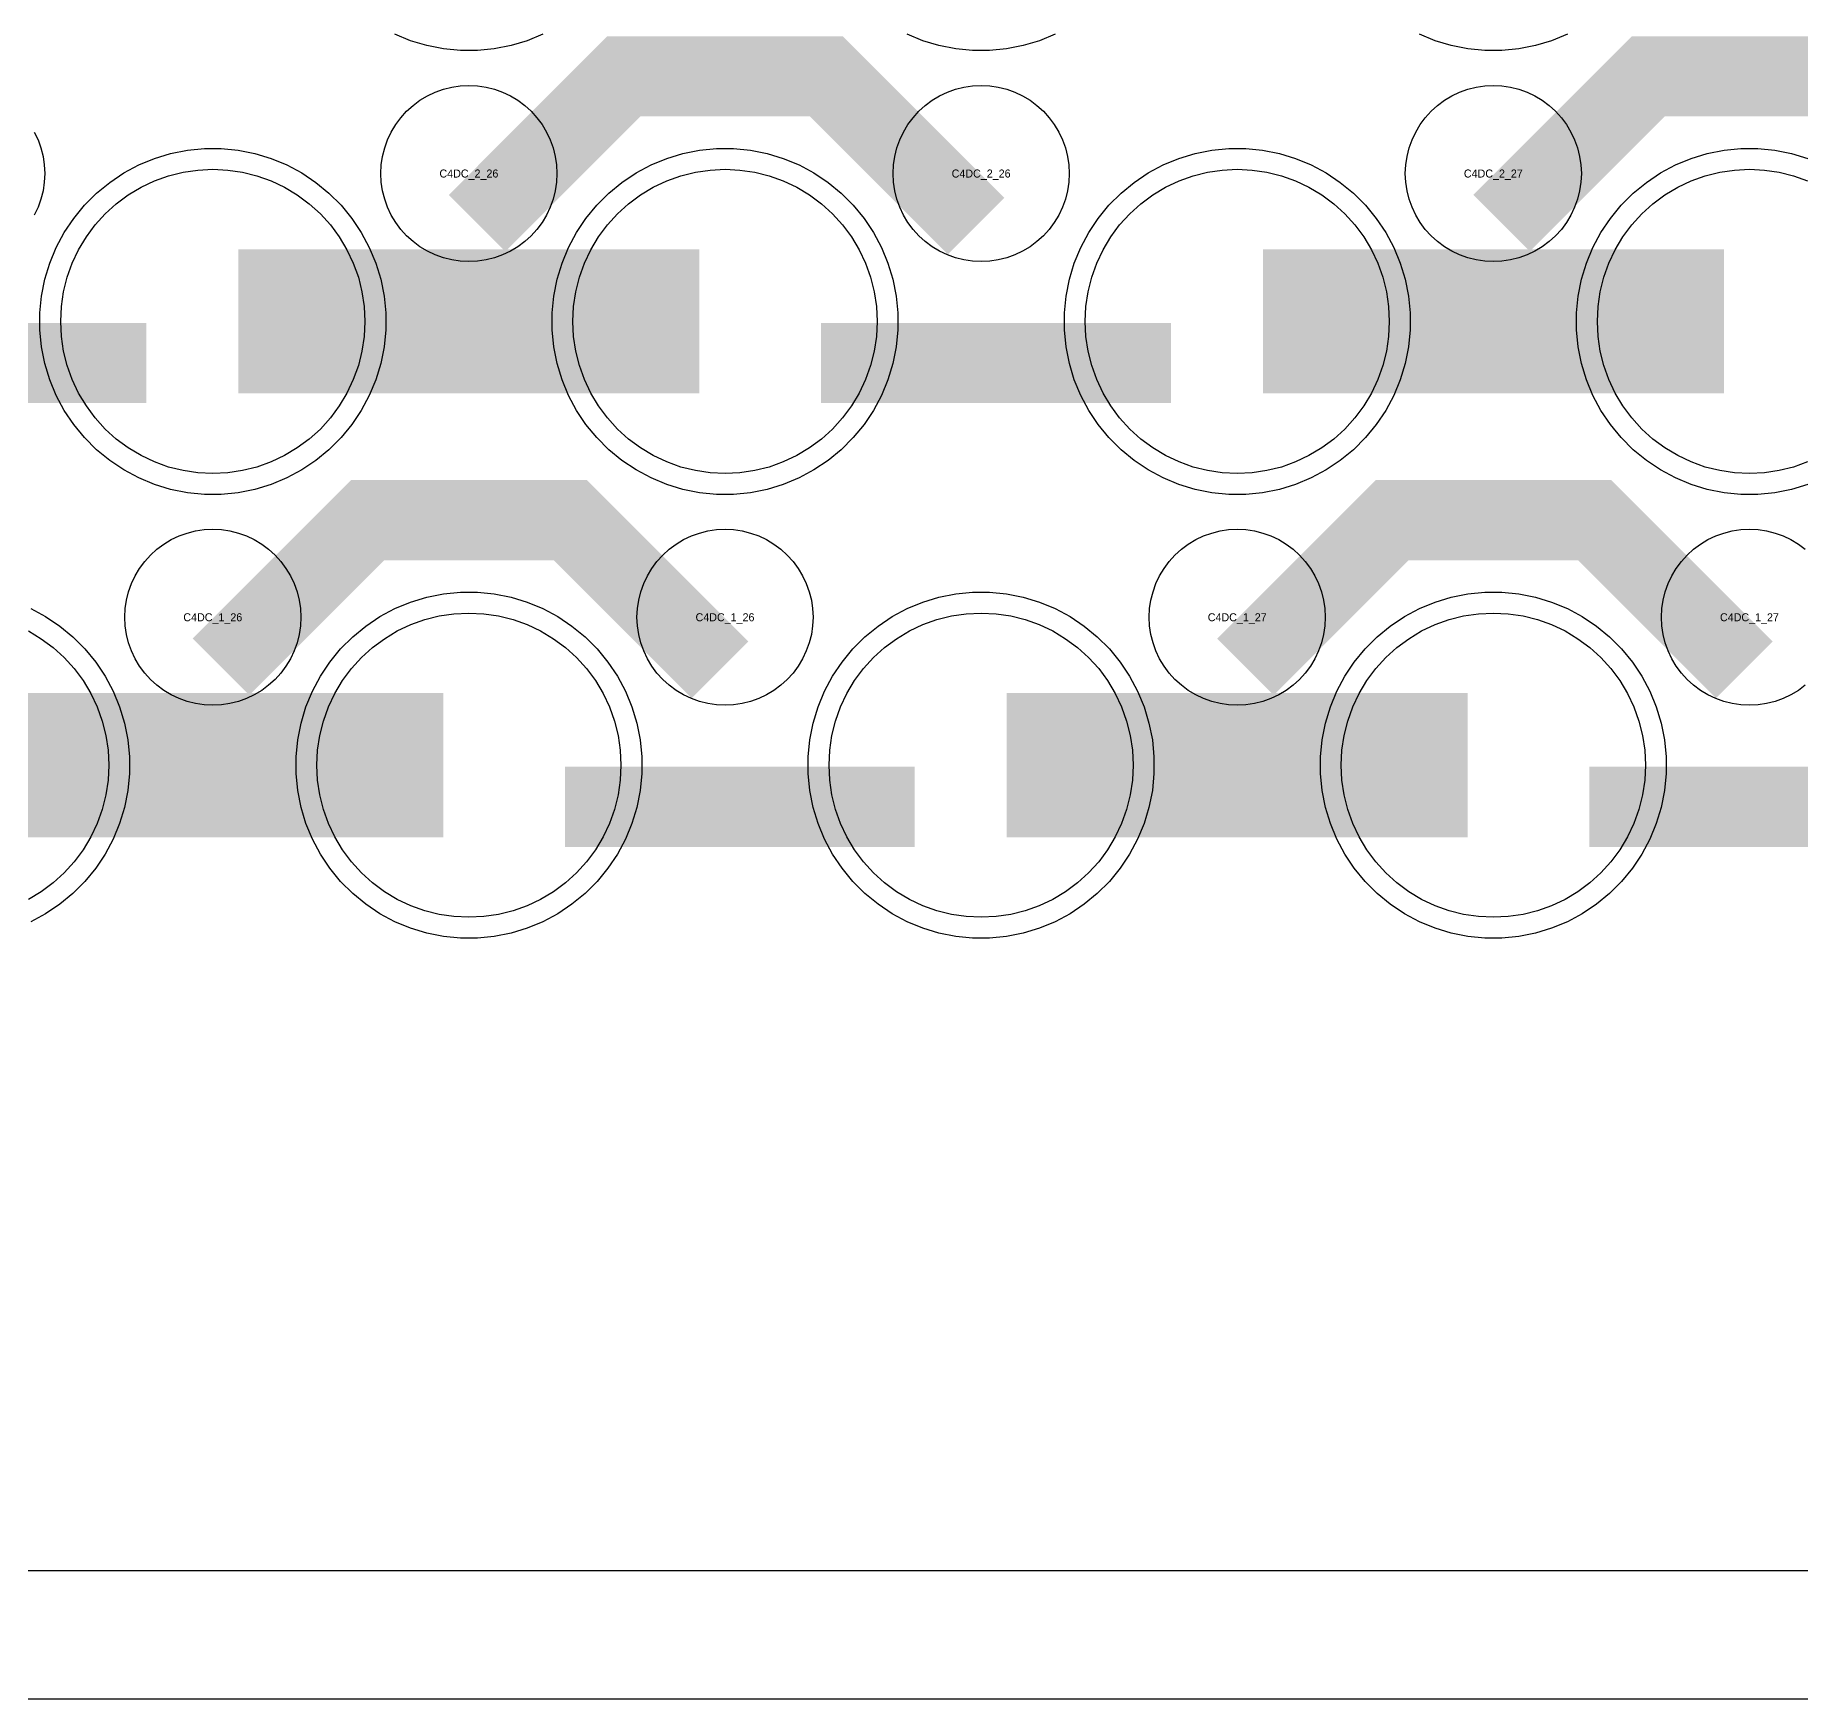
# Model space of a CAD drawing. Extents: x -11880 to 11880, y -14992 to 14992.
# Drawn here: x -3735 to -3184, y -14992 to -14473 of the extents above; entities that cross this region are included whole.
import ezdxf
from ezdxf.enums import TextEntityAlignment as Align

# ---------------------------------------------------------------- set-up
doc = ezdxf.new("R2010")
doc.units = 0
doc.header["$MEASUREMENT"] = 0
for name, color, linetype in [('GDS_775_DT_237', 138, 'CONTINUOUS'), ('OUTLINE', 30, 'CONTINUOUS'), ('RDL1_FS', 34, 'CONTINUOUS'), ('RDL_BS', 160, 'CONTINUOUS')]:
    doc.layers.add(name, color=color, linetype=linetype)

msp = doc.modelspace()

# ---------------------------------------------------------------- linework, layer by layer
at = {"layer": 'OUTLINE'}
for points in [[(-11880, -14992.5), (11880, -14992.5), (11880, 14992.5), (-11880, 14992.5)], [(-11840, -14952.5), (11840, -14952.5), (11840, 14952.5), (-11840, 14952.5)]]:
    msp.add_lwpolyline(points, close=True, dxfattribs=at)
at = {"layer": 'RDL1_FS', "color": 241, "true_color": 0xf7abae}
for points in [[(-3680, -14609.944), (-3684.657, -14609.715), (-3689.268, -14609.031), (-3693.791, -14607.899), (-3698.181, -14606.327), (-3702.395, -14604.335), (-3706.395, -14601.937), (-3710.14, -14599.159), (-3713.594, -14596.029), (-3716.724, -14592.575), (-3719.502, -14588.83), (-3721.9, -14584.83), (-3723.892, -14580.616), (-3725.464, -14576.226), (-3726.596, -14571.703), (-3727.28, -14567.092), (-3727.509, -14562.435), (-3727.28, -14557.778), (-3726.596, -14553.167), (-3725.464, -14548.644), (-3723.892, -14544.254), (-3721.9, -14540.04), (-3719.502, -14536.04), (-3716.724, -14532.295), (-3713.594, -14528.841), (-3710.14, -14525.711), (-3706.395, -14522.933), (-3702.395, -14520.535), (-3698.181, -14518.543), (-3693.791, -14516.971), (-3689.268, -14515.839), (-3684.657, -14515.155), (-3680, -14514.926), (-3675.343, -14515.155), (-3670.732, -14515.839), (-3666.209, -14516.971), (-3661.819, -14518.543), (-3657.605, -14520.535), (-3653.605, -14522.933), (-3649.86, -14525.711), (-3646.406, -14528.841), (-3643.276, -14532.295), (-3640.498, -14536.04), (-3638.1, -14540.04), (-3636.108, -14544.254), (-3634.536, -14548.644), (-3633.404, -14553.167), (-3632.72, -14557.778), (-3632.491, -14562.435), (-3632.72, -14567.092), (-3633.404, -14571.703), (-3634.536, -14576.226), (-3636.108, -14580.616), (-3638.1, -14584.83), (-3640.498, -14588.83), (-3643.276, -14592.575), (-3646.406, -14596.029), (-3649.86, -14599.159), (-3653.605, -14601.937), (-3657.605, -14604.335), (-3661.819, -14606.327), (-3666.209, -14607.899), (-3670.732, -14609.031), (-3675.343, -14609.715)], [(-3520, -14609.944), (-3524.657, -14609.715), (-3529.268, -14609.031), (-3533.791, -14607.899), (-3538.181, -14606.327), (-3542.395, -14604.335), (-3546.395, -14601.937), (-3550.14, -14599.159), (-3553.594, -14596.029), (-3556.724, -14592.575), (-3559.502, -14588.83), (-3561.9, -14584.83), (-3563.892, -14580.616), (-3565.464, -14576.226), (-3566.596, -14571.703), (-3567.28, -14567.092), (-3567.509, -14562.435), (-3567.28, -14557.778), (-3566.596, -14553.167), (-3565.464, -14548.644), (-3563.892, -14544.254), (-3561.9, -14540.04), (-3559.502, -14536.04), (-3556.724, -14532.295), (-3553.594, -14528.841), (-3550.14, -14525.711), (-3546.395, -14522.933), (-3542.395, -14520.535), (-3538.181, -14518.543), (-3533.791, -14516.971), (-3529.268, -14515.839), (-3524.657, -14515.155), (-3520, -14514.926), (-3515.343, -14515.155), (-3510.732, -14515.839), (-3506.209, -14516.971), (-3501.819, -14518.543), (-3497.605, -14520.535), (-3493.605, -14522.933), (-3489.86, -14525.711), (-3486.406, -14528.841), (-3483.276, -14532.295), (-3480.498, -14536.04), (-3478.1, -14540.04), (-3476.108, -14544.254), (-3474.536, -14548.644), (-3473.404, -14553.167), (-3472.72, -14557.778), (-3472.491, -14562.435), (-3472.72, -14567.092), (-3473.404, -14571.703), (-3474.536, -14576.226), (-3476.108, -14580.616), (-3478.1, -14584.83), (-3480.498, -14588.83), (-3483.276, -14592.575), (-3486.406, -14596.029), (-3489.86, -14599.159), (-3493.605, -14601.937), (-3497.605, -14604.335), (-3501.819, -14606.327), (-3506.209, -14607.899), (-3510.732, -14609.031), (-3515.343, -14609.715)], [(-3360, -14609.944), (-3364.657, -14609.715), (-3369.268, -14609.031), (-3373.791, -14607.899), (-3378.181, -14606.327), (-3382.395, -14604.335), (-3386.395, -14601.937), (-3390.14, -14599.159), (-3393.594, -14596.029), (-3396.724, -14592.575), (-3399.502, -14588.83), (-3401.9, -14584.83), (-3403.892, -14580.616), (-3405.464, -14576.226), (-3406.596, -14571.703), (-3407.28, -14567.092), (-3407.509, -14562.435), (-3407.28, -14557.778), (-3406.596, -14553.167), (-3405.464, -14548.644), (-3403.892, -14544.254), (-3401.9, -14540.04), (-3399.502, -14536.04), (-3396.724, -14532.295), (-3393.594, -14528.841), (-3390.14, -14525.711), (-3386.395, -14522.933), (-3382.395, -14520.535), (-3378.181, -14518.543), (-3373.791, -14516.971), (-3369.268, -14515.839), (-3364.657, -14515.155), (-3360, -14514.926), (-3355.343, -14515.155), (-3350.732, -14515.839), (-3346.209, -14516.971), (-3341.819, -14518.543), (-3337.605, -14520.535), (-3333.605, -14522.933), (-3329.86, -14525.711), (-3326.406, -14528.841), (-3323.276, -14532.295), (-3320.498, -14536.04), (-3318.1, -14540.04), (-3316.108, -14544.254), (-3314.536, -14548.644), (-3313.404, -14553.167), (-3312.72, -14557.778), (-3312.491, -14562.435), (-3312.72, -14567.092), (-3313.404, -14571.703), (-3314.536, -14576.226), (-3316.108, -14580.616), (-3318.1, -14584.83), (-3320.498, -14588.83), (-3323.276, -14592.575), (-3326.406, -14596.029), (-3329.86, -14599.159), (-3333.605, -14601.937), (-3337.605, -14604.335), (-3341.819, -14606.327), (-3346.209, -14607.899), (-3350.732, -14609.031), (-3355.343, -14609.715)]]:
    msp.add_lwpolyline(points, close=True, dxfattribs=at)
msp.add_lwpolyline([(-3181.819, -14606.327), (-3186.209, -14607.899), (-3190.732, -14609.031), (-3195.343, -14609.715), (-3200, -14609.944), (-3204.657, -14609.715), (-3209.268, -14609.031), (-3213.791, -14607.899), (-3218.181, -14606.327), (-3222.395, -14604.335), (-3226.395, -14601.937), (-3230.14, -14599.159), (-3233.594, -14596.029), (-3236.724, -14592.575), (-3239.502, -14588.83), (-3241.9, -14584.83), (-3243.892, -14580.616), (-3245.464, -14576.226), (-3246.596, -14571.703), (-3247.28, -14567.092), (-3247.509, -14562.435), (-3247.28, -14557.778), (-3246.596, -14553.167), (-3245.464, -14548.644), (-3243.892, -14544.254), (-3241.9, -14540.04), (-3239.502, -14536.04), (-3236.724, -14532.295), (-3233.594, -14528.841), (-3230.14, -14525.711), (-3226.395, -14522.933), (-3222.395, -14520.535), (-3218.181, -14518.543), (-3213.791, -14516.971), (-3209.268, -14515.839), (-3204.657, -14515.155), (-3200, -14514.926), (-3195.343, -14515.155), (-3190.732, -14515.839), (-3186.209, -14516.971), (-3181.819, -14518.543)], dxfattribs=at)
for points in [[(-3671.998, -14562.435, 45, 45, 0), (-3599.998, -14562.435, 45, 45, 0)], [(-3599.998, -14562.435, 45, 45, 0), (-3527.998, -14562.435, 45, 45, 0)], [(-3351.998, -14562.435, 45, 45, 0), (-3279.998, -14562.435, 45, 45, 0)], [(-3279.998, -14562.435, 45, 45, 0), (-3207.998, -14562.435, 45, 45, 0)]]:
    msp.add_lwpolyline(points, format="xyseb", dxfattribs=at)
at = {"layer": 'RDL1_FS'}
for points in [[(-3600, -14748.509), (-3604.657, -14748.28), (-3609.268, -14747.596), (-3613.791, -14746.464), (-3618.181, -14744.892), (-3622.395, -14742.9), (-3626.395, -14740.502), (-3630.14, -14737.724), (-3633.594, -14734.594), (-3636.724, -14731.14), (-3639.502, -14727.395), (-3641.9, -14723.395), (-3643.892, -14719.181), (-3645.464, -14714.791), (-3646.596, -14710.268), (-3647.28, -14705.657), (-3647.509, -14701), (-3647.28, -14696.343), (-3646.596, -14691.732), (-3645.464, -14687.209), (-3643.892, -14682.819), (-3641.9, -14678.605), (-3639.502, -14674.605), (-3636.724, -14670.86), (-3633.594, -14667.406), (-3630.14, -14664.276), (-3626.395, -14661.498), (-3622.395, -14659.1), (-3618.181, -14657.108), (-3613.791, -14655.536), (-3609.268, -14654.404), (-3604.657, -14653.72), (-3600, -14653.491), (-3595.343, -14653.72), (-3590.732, -14654.404), (-3586.209, -14655.536), (-3581.819, -14657.108), (-3577.605, -14659.1), (-3573.605, -14661.498), (-3569.86, -14664.276), (-3566.406, -14667.406), (-3563.276, -14670.86), (-3560.498, -14674.605), (-3558.1, -14678.605), (-3556.108, -14682.819), (-3554.536, -14687.209), (-3553.404, -14691.732), (-3552.72, -14696.343), (-3552.491, -14701), (-3552.72, -14705.657), (-3553.404, -14710.268), (-3554.536, -14714.791), (-3556.108, -14719.181), (-3558.1, -14723.395), (-3560.498, -14727.395), (-3563.276, -14731.14), (-3566.406, -14734.594), (-3569.86, -14737.724), (-3573.605, -14740.502), (-3577.605, -14742.9), (-3581.819, -14744.892), (-3586.209, -14746.464), (-3590.732, -14747.596), (-3595.343, -14748.28)], [(-3440, -14748.509), (-3444.657, -14748.28), (-3449.268, -14747.596), (-3453.791, -14746.464), (-3458.181, -14744.892), (-3462.395, -14742.9), (-3466.395, -14740.502), (-3470.14, -14737.724), (-3473.594, -14734.594), (-3476.724, -14731.14), (-3479.502, -14727.395), (-3481.9, -14723.395), (-3483.892, -14719.181), (-3485.464, -14714.791), (-3486.596, -14710.268), (-3487.28, -14705.657), (-3487.509, -14701), (-3487.28, -14696.343), (-3486.596, -14691.732), (-3485.464, -14687.209), (-3483.892, -14682.819), (-3481.9, -14678.605), (-3479.502, -14674.605), (-3476.724, -14670.86), (-3473.594, -14667.406), (-3470.14, -14664.276), (-3466.395, -14661.498), (-3462.395, -14659.1), (-3458.181, -14657.108), (-3453.791, -14655.536), (-3449.268, -14654.404), (-3444.657, -14653.72), (-3440, -14653.491), (-3435.343, -14653.72), (-3430.732, -14654.404), (-3426.209, -14655.536), (-3421.819, -14657.108), (-3417.605, -14659.1), (-3413.605, -14661.498), (-3409.86, -14664.276), (-3406.406, -14667.406), (-3403.276, -14670.86), (-3400.498, -14674.605), (-3398.1, -14678.605), (-3396.108, -14682.819), (-3394.536, -14687.209), (-3393.404, -14691.732), (-3392.72, -14696.343), (-3392.491, -14701), (-3392.72, -14705.657), (-3393.404, -14710.268), (-3394.536, -14714.791), (-3396.108, -14719.181), (-3398.1, -14723.395), (-3400.498, -14727.395), (-3403.276, -14731.14), (-3406.406, -14734.594), (-3409.86, -14737.724), (-3413.605, -14740.502), (-3417.605, -14742.9), (-3421.819, -14744.892), (-3426.209, -14746.464), (-3430.732, -14747.596), (-3435.343, -14748.28)], [(-3280, -14748.509), (-3284.657, -14748.28), (-3289.268, -14747.596), (-3293.791, -14746.464), (-3298.181, -14744.892), (-3302.395, -14742.9), (-3306.395, -14740.502), (-3310.14, -14737.724), (-3313.594, -14734.594), (-3316.724, -14731.14), (-3319.502, -14727.395), (-3321.9, -14723.395), (-3323.892, -14719.181), (-3325.464, -14714.791), (-3326.596, -14710.268), (-3327.28, -14705.657), (-3327.509, -14701), (-3327.28, -14696.343), (-3326.596, -14691.732), (-3325.464, -14687.209), (-3323.892, -14682.819), (-3321.9, -14678.605), (-3319.502, -14674.605), (-3316.724, -14670.86), (-3313.594, -14667.406), (-3310.14, -14664.276), (-3306.395, -14661.498), (-3302.395, -14659.1), (-3298.181, -14657.108), (-3293.791, -14655.536), (-3289.268, -14654.404), (-3284.657, -14653.72), (-3280, -14653.491), (-3275.343, -14653.72), (-3270.732, -14654.404), (-3266.209, -14655.536), (-3261.819, -14657.108), (-3257.605, -14659.1), (-3253.605, -14661.498), (-3249.86, -14664.276), (-3246.406, -14667.406), (-3243.276, -14670.86), (-3240.498, -14674.605), (-3238.1, -14678.605), (-3236.108, -14682.819), (-3234.536, -14687.209), (-3233.404, -14691.732), (-3232.72, -14696.343), (-3232.491, -14701), (-3232.72, -14705.657), (-3233.404, -14710.268), (-3234.536, -14714.791), (-3236.108, -14719.181), (-3238.1, -14723.395), (-3240.498, -14727.395), (-3243.276, -14731.14), (-3246.406, -14734.594), (-3249.86, -14737.724), (-3253.605, -14740.502), (-3257.605, -14742.9), (-3261.819, -14744.892), (-3266.209, -14746.464), (-3270.732, -14747.596), (-3275.343, -14748.28)]]:
    msp.add_lwpolyline(points, close=True, dxfattribs=at)
msp.add_lwpolyline([(-3737.605, -14659.1), (-3733.605, -14661.498), (-3729.86, -14664.276), (-3726.406, -14667.406), (-3723.276, -14670.86), (-3720.498, -14674.605), (-3718.1, -14678.605), (-3716.108, -14682.819), (-3714.536, -14687.209), (-3713.404, -14691.732), (-3712.72, -14696.343), (-3712.491, -14701), (-3712.72, -14705.657), (-3713.404, -14710.268), (-3714.536, -14714.791), (-3716.108, -14719.181), (-3718.1, -14723.395), (-3720.498, -14727.395), (-3723.276, -14731.14), (-3726.406, -14734.594), (-3729.86, -14737.724), (-3733.605, -14740.502), (-3737.605, -14742.9)], dxfattribs=at)
for points in [[(-3751.998, -14701, 45, 45, 0), (-3679.998, -14701, 45, 45, 0)], [(-3679.998, -14701, 45, 45, 0), (-3607.998, -14701, 45, 45, 0)], [(-3431.998, -14701, 45, 45, 0), (-3359.998, -14701, 45, 45, 0)], [(-3359.998, -14701, 45, 45, 0), (-3287.998, -14701, 45, 45, 0)]]:
    msp.add_lwpolyline(points, format="xyseb", dxfattribs=at)
at = {"layer": 'RDL_BS', "color": 241, "true_color": 0xf7abae}
for points in [[(-3576.885, -14472.745), (-3581.795, -14474.776), (-3586.835, -14476.307), (-3592.062, -14477.353), (-3597.356, -14477.87), (-3602.644, -14477.87), (-3607.938, -14477.353), (-3613.165, -14476.307), (-3618.205, -14474.776), (-3623.115, -14472.745)], [(-3416.885, -14472.745), (-3421.795, -14474.776), (-3426.835, -14476.307), (-3432.062, -14477.353), (-3437.356, -14477.87), (-3442.644, -14477.87), (-3447.938, -14477.353), (-3453.165, -14476.307), (-3458.205, -14474.776), (-3463.115, -14472.745)], [(-3256.885, -14472.745), (-3261.795, -14474.776), (-3266.835, -14476.307), (-3272.062, -14477.353), (-3277.356, -14477.87), (-3282.644, -14477.87), (-3287.938, -14477.353), (-3293.165, -14476.307), (-3298.205, -14474.776), (-3303.115, -14472.745)], [(-3181.795, -14613.341), (-3186.835, -14614.872), (-3192.062, -14615.918), (-3197.356, -14616.435), (-3202.644, -14616.435), (-3207.938, -14615.918), (-3213.165, -14614.872), (-3218.205, -14613.341), (-3223.115, -14611.31), (-3227.777, -14608.818), (-3232.191, -14605.871), (-3236.292, -14602.509), (-3240.074, -14598.727), (-3243.436, -14594.626), (-3246.383, -14590.212), (-3248.875, -14585.55), (-3250.906, -14580.64), (-3252.437, -14575.6), (-3253.483, -14570.373), (-3254, -14565.079), (-3254, -14559.791), (-3253.483, -14554.497), (-3252.437, -14549.27), (-3250.906, -14544.23), (-3248.875, -14539.32), (-3246.383, -14534.658), (-3243.436, -14530.244), (-3240.074, -14526.143), (-3236.292, -14522.361), (-3232.191, -14518.999), (-3227.777, -14516.052), (-3223.115, -14513.56), (-3218.205, -14511.529), (-3213.165, -14509.998), (-3207.938, -14508.952), (-3202.644, -14508.435), (-3197.356, -14508.435), (-3192.062, -14508.952), (-3186.835, -14509.998), (-3181.795, -14511.529)]]:
    msp.add_lwpolyline(points, dxfattribs=at)
at = {"layer": 'RDL_BS'}
for points in [[(-3597.438, -14531.749, 25, 25, 0), (-3551.623, -14485.934, 25, 25, 0), (-3518.07, -14485.934, 25, 25, 0)], [(-3441.599, -14532.648, 25, 25, 0), (-3488.313, -14485.934, 25, 25, 0), (-3518.071, -14485.934, 25, 25, 0)], [(-3277.438, -14531.749, 25, 25, 0), (-3231.623, -14485.934, 25, 25, 0), (-3198.07, -14485.934, 25, 25, 0)], [(-3121.599, -14532.648, 25, 25, 0), (-3168.313, -14485.934, 25, 25, 0), (-3198.071, -14485.934, 25, 25, 0)], [(-3677.438, -14670.314, 25, 25, 0), (-3631.623, -14624.499, 25, 25, 0), (-3598.07, -14624.499, 25, 25, 0)], [(-3521.599, -14671.213, 25, 25, 0), (-3568.313, -14624.499, 25, 25, 0), (-3598.071, -14624.499, 25, 25, 0)], [(-3357.438, -14670.314, 25, 25, 0), (-3311.623, -14624.499, 25, 25, 0), (-3278.07, -14624.499, 25, 25, 0)], [(-3201.599, -14671.213, 25, 25, 0), (-3248.313, -14624.499, 25, 25, 0), (-3278.071, -14624.499, 25, 25, 0)], [(-3569.984, -14714.013, 25, 25, 0), (-3460.719, -14714.013, 25, 25, 0)], [(-3249.984, -14714.013, 25, 25, 0), (-3140.719, -14714.013, 25, 25, 0)]]:
    msp.add_lwpolyline(points, format="xyseb", dxfattribs=at)
for points in [[(-3600, -14543.741), (-3602.693, -14543.609), (-3605.365, -14543.213), (-3607.984, -14542.556), (-3610.519, -14541.649), (-3612.956, -14540.497), (-3615.28, -14539.104), (-3617.443, -14537.501), (-3619.442, -14535.689), (-3621.254, -14533.69), (-3622.857, -14531.527), (-3624.25, -14529.203), (-3625.402, -14526.766), (-3626.309, -14524.231), (-3626.966, -14521.612), (-3627.362, -14518.94), (-3627.494, -14516.247), (-3627.362, -14513.554), (-3626.966, -14510.882), (-3626.309, -14508.263), (-3625.402, -14505.728), (-3624.25, -14503.291), (-3622.857, -14500.967), (-3621.254, -14498.804), (-3619.442, -14496.805), (-3617.443, -14494.993), (-3615.28, -14493.39), (-3612.956, -14491.997), (-3610.519, -14490.845), (-3607.984, -14489.938), (-3605.365, -14489.281), (-3602.693, -14488.885), (-3600, -14488.753), (-3597.307, -14488.885), (-3594.635, -14489.281), (-3592.016, -14489.938), (-3589.481, -14490.845), (-3587.044, -14491.997), (-3584.72, -14493.39), (-3582.557, -14494.993), (-3580.558, -14496.805), (-3578.746, -14498.804), (-3577.143, -14500.967), (-3575.75, -14503.291), (-3574.598, -14505.728), (-3573.691, -14508.263), (-3573.034, -14510.882), (-3572.638, -14513.554), (-3572.506, -14516.247), (-3572.638, -14518.94), (-3573.034, -14521.612), (-3573.691, -14524.231), (-3574.598, -14526.766), (-3575.75, -14529.203), (-3577.143, -14531.527), (-3578.746, -14533.69), (-3580.558, -14535.689), (-3582.557, -14537.501), (-3584.72, -14539.104), (-3587.044, -14540.497), (-3589.481, -14541.649), (-3592.016, -14542.556), (-3594.635, -14543.213), (-3597.307, -14543.609)], [(-3440, -14543.741), (-3442.693, -14543.609), (-3445.365, -14543.213), (-3447.984, -14542.556), (-3450.519, -14541.649), (-3452.956, -14540.497), (-3455.28, -14539.104), (-3457.443, -14537.501), (-3459.442, -14535.689), (-3461.254, -14533.69), (-3462.857, -14531.527), (-3464.25, -14529.203), (-3465.402, -14526.766), (-3466.309, -14524.231), (-3466.966, -14521.612), (-3467.362, -14518.94), (-3467.494, -14516.247), (-3467.362, -14513.554), (-3466.966, -14510.882), (-3466.309, -14508.263), (-3465.402, -14505.728), (-3464.25, -14503.291), (-3462.857, -14500.967), (-3461.254, -14498.804), (-3459.442, -14496.805), (-3457.443, -14494.993), (-3455.28, -14493.39), (-3452.956, -14491.997), (-3450.519, -14490.845), (-3447.984, -14489.938), (-3445.365, -14489.281), (-3442.693, -14488.885), (-3440, -14488.753), (-3437.307, -14488.885), (-3434.635, -14489.281), (-3432.016, -14489.938), (-3429.481, -14490.845), (-3427.044, -14491.997), (-3424.72, -14493.39), (-3422.557, -14494.993), (-3420.558, -14496.805), (-3418.746, -14498.804), (-3417.143, -14500.967), (-3415.75, -14503.291), (-3414.598, -14505.728), (-3413.691, -14508.263), (-3413.034, -14510.882), (-3412.638, -14513.554), (-3412.506, -14516.247), (-3412.638, -14518.94), (-3413.034, -14521.612), (-3413.691, -14524.231), (-3414.598, -14526.766), (-3415.75, -14529.203), (-3417.143, -14531.527), (-3418.746, -14533.69), (-3420.558, -14535.689), (-3422.557, -14537.501), (-3424.72, -14539.104), (-3427.044, -14540.497), (-3429.481, -14541.649), (-3432.016, -14542.556), (-3434.635, -14543.213), (-3437.307, -14543.609)], [(-3280, -14543.741), (-3282.693, -14543.609), (-3285.365, -14543.213), (-3287.984, -14542.556), (-3290.519, -14541.649), (-3292.956, -14540.497), (-3295.28, -14539.104), (-3297.443, -14537.501), (-3299.442, -14535.689), (-3301.254, -14533.69), (-3302.857, -14531.527), (-3304.25, -14529.203), (-3305.402, -14526.766), (-3306.309, -14524.231), (-3306.966, -14521.612), (-3307.362, -14518.94), (-3307.494, -14516.247), (-3307.362, -14513.554), (-3306.966, -14510.882), (-3306.309, -14508.263), (-3305.402, -14505.728), (-3304.25, -14503.291), (-3302.857, -14500.967), (-3301.254, -14498.804), (-3299.442, -14496.805), (-3297.443, -14494.993), (-3295.28, -14493.39), (-3292.956, -14491.997), (-3290.519, -14490.845), (-3287.984, -14489.938), (-3285.365, -14489.281), (-3282.693, -14488.885), (-3280, -14488.753), (-3277.307, -14488.885), (-3274.635, -14489.281), (-3272.016, -14489.938), (-3269.481, -14490.845), (-3267.044, -14491.997), (-3264.72, -14493.39), (-3262.557, -14494.993), (-3260.558, -14496.805), (-3258.746, -14498.804), (-3257.143, -14500.967), (-3255.75, -14503.291), (-3254.598, -14505.728), (-3253.691, -14508.263), (-3253.034, -14510.882), (-3252.638, -14513.554), (-3252.506, -14516.247), (-3252.638, -14518.94), (-3253.034, -14521.612), (-3253.691, -14524.231), (-3254.598, -14526.766), (-3255.75, -14529.203), (-3257.143, -14531.527), (-3258.746, -14533.69), (-3260.558, -14535.689), (-3262.557, -14537.501), (-3264.72, -14539.104), (-3267.044, -14540.497), (-3269.481, -14541.649), (-3272.016, -14542.556), (-3274.635, -14543.213), (-3277.307, -14543.609)], [(-3680, -14682.306), (-3682.693, -14682.174), (-3685.365, -14681.778), (-3687.984, -14681.121), (-3690.519, -14680.214), (-3692.956, -14679.062), (-3695.28, -14677.669), (-3697.443, -14676.066), (-3699.442, -14674.254), (-3701.254, -14672.255), (-3702.857, -14670.092), (-3704.25, -14667.768), (-3705.402, -14665.331), (-3706.309, -14662.796), (-3706.966, -14660.177), (-3707.362, -14657.505), (-3707.494, -14654.812), (-3707.362, -14652.119), (-3706.966, -14649.447), (-3706.309, -14646.828), (-3705.402, -14644.293), (-3704.25, -14641.856), (-3702.857, -14639.532), (-3701.254, -14637.369), (-3699.442, -14635.37), (-3697.443, -14633.558), (-3695.28, -14631.955), (-3692.956, -14630.562), (-3690.519, -14629.41), (-3687.984, -14628.503), (-3685.365, -14627.846), (-3682.693, -14627.45), (-3680, -14627.318), (-3677.307, -14627.45), (-3674.635, -14627.846), (-3672.016, -14628.503), (-3669.481, -14629.41), (-3667.044, -14630.562), (-3664.72, -14631.955), (-3662.557, -14633.558), (-3660.558, -14635.37), (-3658.746, -14637.369), (-3657.143, -14639.532), (-3655.75, -14641.856), (-3654.598, -14644.293), (-3653.691, -14646.828), (-3653.034, -14649.447), (-3652.638, -14652.119), (-3652.506, -14654.812), (-3652.638, -14657.505), (-3653.034, -14660.177), (-3653.691, -14662.796), (-3654.598, -14665.331), (-3655.75, -14667.768), (-3657.143, -14670.092), (-3658.746, -14672.255), (-3660.558, -14674.254), (-3662.557, -14676.066), (-3664.72, -14677.669), (-3667.044, -14679.062), (-3669.481, -14680.214), (-3672.016, -14681.121), (-3674.635, -14681.778), (-3677.307, -14682.174)], [(-3520, -14682.306), (-3522.693, -14682.174), (-3525.365, -14681.778), (-3527.984, -14681.121), (-3530.519, -14680.214), (-3532.956, -14679.062), (-3535.28, -14677.669), (-3537.443, -14676.066), (-3539.442, -14674.254), (-3541.254, -14672.255), (-3542.857, -14670.092), (-3544.25, -14667.768), (-3545.402, -14665.331), (-3546.309, -14662.796), (-3546.966, -14660.177), (-3547.362, -14657.505), (-3547.494, -14654.812), (-3547.362, -14652.119), (-3546.966, -14649.447), (-3546.309, -14646.828), (-3545.402, -14644.293), (-3544.25, -14641.856), (-3542.857, -14639.532), (-3541.254, -14637.369), (-3539.442, -14635.37), (-3537.443, -14633.558), (-3535.28, -14631.955), (-3532.956, -14630.562), (-3530.519, -14629.41), (-3527.984, -14628.503), (-3525.365, -14627.846), (-3522.693, -14627.45), (-3520, -14627.318), (-3517.307, -14627.45), (-3514.635, -14627.846), (-3512.016, -14628.503), (-3509.481, -14629.41), (-3507.044, -14630.562), (-3504.72, -14631.955), (-3502.557, -14633.558), (-3500.558, -14635.37), (-3498.746, -14637.369), (-3497.143, -14639.532), (-3495.75, -14641.856), (-3494.598, -14644.293), (-3493.691, -14646.828), (-3493.034, -14649.447), (-3492.638, -14652.119), (-3492.506, -14654.812), (-3492.638, -14657.505), (-3493.034, -14660.177), (-3493.691, -14662.796), (-3494.598, -14665.331), (-3495.75, -14667.768), (-3497.143, -14670.092), (-3498.746, -14672.255), (-3500.558, -14674.254), (-3502.557, -14676.066), (-3504.72, -14677.669), (-3507.044, -14679.062), (-3509.481, -14680.214), (-3512.016, -14681.121), (-3514.635, -14681.778), (-3517.307, -14682.174)], [(-3360, -14682.306), (-3362.693, -14682.174), (-3365.365, -14681.778), (-3367.984, -14681.121), (-3370.519, -14680.214), (-3372.956, -14679.062), (-3375.28, -14677.669), (-3377.443, -14676.066), (-3379.442, -14674.254), (-3381.254, -14672.255), (-3382.857, -14670.092), (-3384.25, -14667.768), (-3385.402, -14665.331), (-3386.309, -14662.796), (-3386.966, -14660.177), (-3387.362, -14657.505), (-3387.494, -14654.812), (-3387.362, -14652.119), (-3386.966, -14649.447), (-3386.309, -14646.828), (-3385.402, -14644.293), (-3384.25, -14641.856), (-3382.857, -14639.532), (-3381.254, -14637.369), (-3379.442, -14635.37), (-3377.443, -14633.558), (-3375.28, -14631.955), (-3372.956, -14630.562), (-3370.519, -14629.41), (-3367.984, -14628.503), (-3365.365, -14627.846), (-3362.693, -14627.45), (-3360, -14627.318), (-3357.307, -14627.45), (-3354.635, -14627.846), (-3352.016, -14628.503), (-3349.481, -14629.41), (-3347.044, -14630.562), (-3344.72, -14631.955), (-3342.557, -14633.558), (-3340.558, -14635.37), (-3338.746, -14637.369), (-3337.143, -14639.532), (-3335.75, -14641.856), (-3334.598, -14644.293), (-3333.691, -14646.828), (-3333.034, -14649.447), (-3332.638, -14652.119), (-3332.506, -14654.812), (-3332.638, -14657.505), (-3333.034, -14660.177), (-3333.691, -14662.796), (-3334.598, -14665.331), (-3335.75, -14667.768), (-3337.143, -14670.092), (-3338.746, -14672.255), (-3340.558, -14674.254), (-3342.557, -14676.066), (-3344.72, -14677.669), (-3347.044, -14679.062), (-3349.481, -14680.214), (-3352.016, -14681.121), (-3354.635, -14681.778), (-3357.307, -14682.174)], [(-3602.644, -14755), (-3607.938, -14754.483), (-3613.165, -14753.437), (-3618.205, -14751.906), (-3623.115, -14749.875), (-3627.777, -14747.383), (-3632.191, -14744.436), (-3636.292, -14741.074), (-3640.074, -14737.292), (-3643.436, -14733.191), (-3646.383, -14728.777), (-3648.875, -14724.115), (-3650.906, -14719.205), (-3652.437, -14714.165), (-3653.483, -14708.938), (-3654, -14703.644), (-3654, -14698.356), (-3653.483, -14693.062), (-3652.437, -14687.835), (-3650.906, -14682.795), (-3648.875, -14677.885), (-3646.383, -14673.223), (-3643.436, -14668.809), (-3640.074, -14664.708), (-3636.292, -14660.926), (-3632.191, -14657.564), (-3627.777, -14654.617), (-3623.115, -14652.125), (-3618.205, -14650.094), (-3613.165, -14648.563), (-3607.938, -14647.517), (-3602.644, -14647), (-3597.356, -14647), (-3592.062, -14647.517), (-3586.835, -14648.563), (-3581.795, -14650.094), (-3576.885, -14652.125), (-3572.223, -14654.617), (-3567.809, -14657.564), (-3563.708, -14660.926), (-3559.926, -14664.708), (-3556.564, -14668.809), (-3553.617, -14673.223), (-3551.125, -14677.885), (-3549.094, -14682.795), (-3547.563, -14687.835), (-3546.517, -14693.062), (-3546, -14698.356), (-3546, -14703.644), (-3546.517, -14708.938), (-3547.563, -14714.165), (-3549.094, -14719.205), (-3551.125, -14724.115), (-3553.617, -14728.777), (-3556.564, -14733.191), (-3559.926, -14737.292), (-3563.708, -14741.074), (-3567.809, -14744.436), (-3572.223, -14747.383), (-3576.885, -14749.875), (-3581.795, -14751.906), (-3586.835, -14753.437), (-3592.062, -14754.483), (-3597.356, -14755)], [(-3442.644, -14755), (-3447.938, -14754.483), (-3453.165, -14753.437), (-3458.205, -14751.906), (-3463.115, -14749.875), (-3467.777, -14747.383), (-3472.191, -14744.436), (-3476.292, -14741.074), (-3480.074, -14737.292), (-3483.436, -14733.191), (-3486.383, -14728.777), (-3488.875, -14724.115), (-3490.906, -14719.205), (-3492.437, -14714.165), (-3493.483, -14708.938), (-3494, -14703.644), (-3494, -14698.356), (-3493.483, -14693.062), (-3492.437, -14687.835), (-3490.906, -14682.795), (-3488.875, -14677.885), (-3486.383, -14673.223), (-3483.436, -14668.809), (-3480.074, -14664.708), (-3476.292, -14660.926), (-3472.191, -14657.564), (-3467.777, -14654.617), (-3463.115, -14652.125), (-3458.205, -14650.094), (-3453.165, -14648.563), (-3447.938, -14647.517), (-3442.644, -14647), (-3437.356, -14647), (-3432.062, -14647.517), (-3426.835, -14648.563), (-3421.795, -14650.094), (-3416.885, -14652.125), (-3412.223, -14654.617), (-3407.809, -14657.564), (-3403.708, -14660.926), (-3399.926, -14664.708), (-3396.564, -14668.809), (-3393.617, -14673.223), (-3391.125, -14677.885), (-3389.094, -14682.795), (-3387.563, -14687.835), (-3386.517, -14693.062), (-3386, -14698.356), (-3386, -14703.644), (-3386.517, -14708.938), (-3387.563, -14714.165), (-3389.094, -14719.205), (-3391.125, -14724.115), (-3393.617, -14728.777), (-3396.564, -14733.191), (-3399.926, -14737.292), (-3403.708, -14741.074), (-3407.809, -14744.436), (-3412.223, -14747.383), (-3416.885, -14749.875), (-3421.795, -14751.906), (-3426.835, -14753.437), (-3432.062, -14754.483), (-3437.356, -14755)], [(-3282.644, -14755), (-3287.938, -14754.483), (-3293.165, -14753.437), (-3298.205, -14751.906), (-3303.115, -14749.875), (-3307.777, -14747.383), (-3312.191, -14744.436), (-3316.292, -14741.074), (-3320.074, -14737.292), (-3323.436, -14733.191), (-3326.383, -14728.777), (-3328.875, -14724.115), (-3330.906, -14719.205), (-3332.437, -14714.165), (-3333.483, -14708.938), (-3334, -14703.644), (-3334, -14698.356), (-3333.483, -14693.062), (-3332.437, -14687.835), (-3330.906, -14682.795), (-3328.875, -14677.885), (-3326.383, -14673.223), (-3323.436, -14668.809), (-3320.074, -14664.708), (-3316.292, -14660.926), (-3312.191, -14657.564), (-3307.777, -14654.617), (-3303.115, -14652.125), (-3298.205, -14650.094), (-3293.165, -14648.563), (-3287.938, -14647.517), (-3282.644, -14647), (-3277.356, -14647), (-3272.062, -14647.517), (-3266.835, -14648.563), (-3261.795, -14650.094), (-3256.885, -14652.125), (-3252.223, -14654.617), (-3247.809, -14657.564), (-3243.708, -14660.926), (-3239.926, -14664.708), (-3236.564, -14668.809), (-3233.617, -14673.223), (-3231.125, -14677.885), (-3229.094, -14682.795), (-3227.563, -14687.835), (-3226.517, -14693.062), (-3226, -14698.356), (-3226, -14703.644), (-3226.517, -14708.938), (-3227.563, -14714.165), (-3229.094, -14719.205), (-3231.125, -14724.115), (-3233.617, -14728.777), (-3236.564, -14733.191), (-3239.926, -14737.292), (-3243.708, -14741.074), (-3247.809, -14744.436), (-3252.223, -14747.383), (-3256.885, -14749.875), (-3261.795, -14751.906), (-3266.835, -14753.437), (-3272.062, -14754.483), (-3277.356, -14755)]]:
    msp.add_lwpolyline(points, close=True, dxfattribs=at)
for points in [[(-3735.75, -14503.291), (-3734.598, -14505.728), (-3733.691, -14508.263), (-3733.034, -14510.882), (-3732.638, -14513.554), (-3732.506, -14516.247), (-3732.638, -14518.94), (-3733.034, -14521.612), (-3733.691, -14524.231), (-3734.598, -14526.766), (-3735.75, -14529.203)], [(-3182.557, -14676.066), (-3184.72, -14677.669), (-3187.044, -14679.062), (-3189.481, -14680.214), (-3192.016, -14681.121), (-3194.635, -14681.778), (-3197.307, -14682.174), (-3200, -14682.306), (-3202.693, -14682.174), (-3205.365, -14681.778), (-3207.984, -14681.121), (-3210.519, -14680.214), (-3212.956, -14679.062), (-3215.28, -14677.669), (-3217.443, -14676.066), (-3219.442, -14674.254), (-3221.254, -14672.255), (-3222.857, -14670.092), (-3224.25, -14667.768), (-3225.402, -14665.331), (-3226.309, -14662.796), (-3226.966, -14660.177), (-3227.362, -14657.505), (-3227.494, -14654.812), (-3227.362, -14652.119), (-3226.966, -14649.447), (-3226.309, -14646.828), (-3225.402, -14644.293), (-3224.25, -14641.856), (-3222.857, -14639.532), (-3221.254, -14637.369), (-3219.442, -14635.37), (-3217.443, -14633.558), (-3215.28, -14631.955), (-3212.956, -14630.562), (-3210.519, -14629.41), (-3207.984, -14628.503), (-3205.365, -14627.846), (-3202.693, -14627.45), (-3200, -14627.318), (-3197.307, -14627.45), (-3194.635, -14627.846), (-3192.016, -14628.503), (-3189.481, -14629.41), (-3187.044, -14630.562), (-3184.72, -14631.955), (-3182.557, -14633.558)], [(-3736.885, -14652.125), (-3732.223, -14654.617), (-3727.809, -14657.564), (-3723.708, -14660.926), (-3719.926, -14664.708), (-3716.564, -14668.809), (-3713.617, -14673.223), (-3711.125, -14677.885), (-3709.094, -14682.795), (-3707.563, -14687.835), (-3706.517, -14693.062), (-3706, -14698.356), (-3706, -14703.644), (-3706.517, -14708.938), (-3707.563, -14714.165), (-3709.094, -14719.205), (-3711.125, -14724.115), (-3713.617, -14728.777), (-3716.564, -14733.191), (-3719.926, -14737.292), (-3723.708, -14741.074), (-3727.809, -14744.436), (-3732.223, -14747.383), (-3736.885, -14749.875)]]:
    msp.add_lwpolyline(points, dxfattribs=at)
at = {"layer": 'RDL_BS', "color": 241, "true_color": 0xf7abae}
for points in [[(-3682.644, -14616.435), (-3687.938, -14615.918), (-3693.165, -14614.872), (-3698.205, -14613.341), (-3703.115, -14611.31), (-3707.777, -14608.818), (-3712.191, -14605.871), (-3716.292, -14602.509), (-3720.074, -14598.727), (-3723.436, -14594.626), (-3726.383, -14590.212), (-3728.875, -14585.55), (-3730.906, -14580.64), (-3732.437, -14575.6), (-3733.483, -14570.373), (-3734, -14565.079), (-3734, -14559.791), (-3733.483, -14554.497), (-3732.437, -14549.27), (-3730.906, -14544.23), (-3728.875, -14539.32), (-3726.383, -14534.658), (-3723.436, -14530.244), (-3720.074, -14526.143), (-3716.292, -14522.361), (-3712.191, -14518.999), (-3707.777, -14516.052), (-3703.115, -14513.56), (-3698.205, -14511.529), (-3693.165, -14509.998), (-3687.938, -14508.952), (-3682.644, -14508.435), (-3677.356, -14508.435), (-3672.062, -14508.952), (-3666.835, -14509.998), (-3661.795, -14511.529), (-3656.885, -14513.56), (-3652.223, -14516.052), (-3647.809, -14518.999), (-3643.708, -14522.361), (-3639.926, -14526.143), (-3636.564, -14530.244), (-3633.617, -14534.658), (-3631.125, -14539.32), (-3629.094, -14544.23), (-3627.563, -14549.27), (-3626.517, -14554.497), (-3626, -14559.791), (-3626, -14565.079), (-3626.517, -14570.373), (-3627.563, -14575.6), (-3629.094, -14580.64), (-3631.125, -14585.55), (-3633.617, -14590.212), (-3636.564, -14594.626), (-3639.926, -14598.727), (-3643.708, -14602.509), (-3647.809, -14605.871), (-3652.223, -14608.818), (-3656.885, -14611.31), (-3661.795, -14613.341), (-3666.835, -14614.872), (-3672.062, -14615.918), (-3677.356, -14616.435)], [(-3522.644, -14616.435), (-3527.938, -14615.918), (-3533.165, -14614.872), (-3538.205, -14613.341), (-3543.115, -14611.31), (-3547.777, -14608.818), (-3552.191, -14605.871), (-3556.292, -14602.509), (-3560.074, -14598.727), (-3563.436, -14594.626), (-3566.383, -14590.212), (-3568.875, -14585.55), (-3570.906, -14580.64), (-3572.437, -14575.6), (-3573.483, -14570.373), (-3574, -14565.079), (-3574, -14559.791), (-3573.483, -14554.497), (-3572.437, -14549.27), (-3570.906, -14544.23), (-3568.875, -14539.32), (-3566.383, -14534.658), (-3563.436, -14530.244), (-3560.074, -14526.143), (-3556.292, -14522.361), (-3552.191, -14518.999), (-3547.777, -14516.052), (-3543.115, -14513.56), (-3538.205, -14511.529), (-3533.165, -14509.998), (-3527.938, -14508.952), (-3522.644, -14508.435), (-3517.356, -14508.435), (-3512.062, -14508.952), (-3506.835, -14509.998), (-3501.795, -14511.529), (-3496.885, -14513.56), (-3492.223, -14516.052), (-3487.809, -14518.999), (-3483.708, -14522.361), (-3479.926, -14526.143), (-3476.564, -14530.244), (-3473.617, -14534.658), (-3471.125, -14539.32), (-3469.094, -14544.23), (-3467.563, -14549.27), (-3466.517, -14554.497), (-3466, -14559.791), (-3466, -14565.079), (-3466.517, -14570.373), (-3467.563, -14575.6), (-3469.094, -14580.64), (-3471.125, -14585.55), (-3473.617, -14590.212), (-3476.564, -14594.626), (-3479.926, -14598.727), (-3483.708, -14602.509), (-3487.809, -14605.871), (-3492.223, -14608.818), (-3496.885, -14611.31), (-3501.795, -14613.341), (-3506.835, -14614.872), (-3512.062, -14615.918), (-3517.356, -14616.435)], [(-3362.644, -14616.435), (-3367.938, -14615.918), (-3373.165, -14614.872), (-3378.205, -14613.341), (-3383.115, -14611.31), (-3387.777, -14608.818), (-3392.191, -14605.871), (-3396.292, -14602.509), (-3400.074, -14598.727), (-3403.436, -14594.626), (-3406.383, -14590.212), (-3408.875, -14585.55), (-3410.906, -14580.64), (-3412.437, -14575.6), (-3413.483, -14570.373), (-3414, -14565.079), (-3414, -14559.791), (-3413.483, -14554.497), (-3412.437, -14549.27), (-3410.906, -14544.23), (-3408.875, -14539.32), (-3406.383, -14534.658), (-3403.436, -14530.244), (-3400.074, -14526.143), (-3396.292, -14522.361), (-3392.191, -14518.999), (-3387.777, -14516.052), (-3383.115, -14513.56), (-3378.205, -14511.529), (-3373.165, -14509.998), (-3367.938, -14508.952), (-3362.644, -14508.435), (-3357.356, -14508.435), (-3352.062, -14508.952), (-3346.835, -14509.998), (-3341.795, -14511.529), (-3336.885, -14513.56), (-3332.223, -14516.052), (-3327.809, -14518.999), (-3323.708, -14522.361), (-3319.926, -14526.143), (-3316.564, -14530.244), (-3313.617, -14534.658), (-3311.125, -14539.32), (-3309.094, -14544.23), (-3307.563, -14549.27), (-3306.517, -14554.497), (-3306, -14559.791), (-3306, -14565.079), (-3306.517, -14570.373), (-3307.563, -14575.6), (-3309.094, -14580.64), (-3311.125, -14585.55), (-3313.617, -14590.212), (-3316.564, -14594.626), (-3319.926, -14598.727), (-3323.708, -14602.509), (-3327.809, -14605.871), (-3332.223, -14608.818), (-3336.885, -14611.31), (-3341.795, -14613.341), (-3346.835, -14614.872), (-3352.062, -14615.918), (-3357.356, -14616.435)]]:
    msp.add_lwpolyline(points, close=True, dxfattribs=at)
for points in [[(-3809.984, -14575.448, 25, 25, 0), (-3700.719, -14575.448, 25, 25, 0)], [(-3489.984, -14575.448, 25, 25, 0), (-3380.719, -14575.448, 25, 25, 0)]]:
    msp.add_lwpolyline(points, format="xyseb", dxfattribs=at)

# ---------------------------------------------------------------- texts
at = {"layer": 'GDS_775_DT_237'}
for s, p in [('C4DC_2_26', (-3600, -14516.247)), ('C4DC_2_26', (-3600, -14516.247)), ('C4DC_2_26', (-3440, -14516.247)), ('C4DC_2_26', (-3440, -14516.247)), ('C4DC_2_27', (-3280, -14516.247)), ('C4DC_2_27', (-3280, -14516.247)), ('C4DC_1_26', (-3680, -14654.812)), ('C4DC_1_26', (-3680, -14654.812)), ('C4DC_1_26', (-3520, -14654.812)), ('C4DC_1_26', (-3520, -14654.812)), ('C4DC_1_27', (-3360, -14654.812)), ('C4DC_1_27', (-3360, -14654.812)), ('C4DC_1_27', (-3200, -14654.812)), ('C4DC_1_27', (-3200, -14654.812))]:
    msp.add_text(s, height=2.5, dxfattribs=at).set_placement(p, align=Align.MIDDLE_CENTER)

doc.saveas('drawing.dxf')
